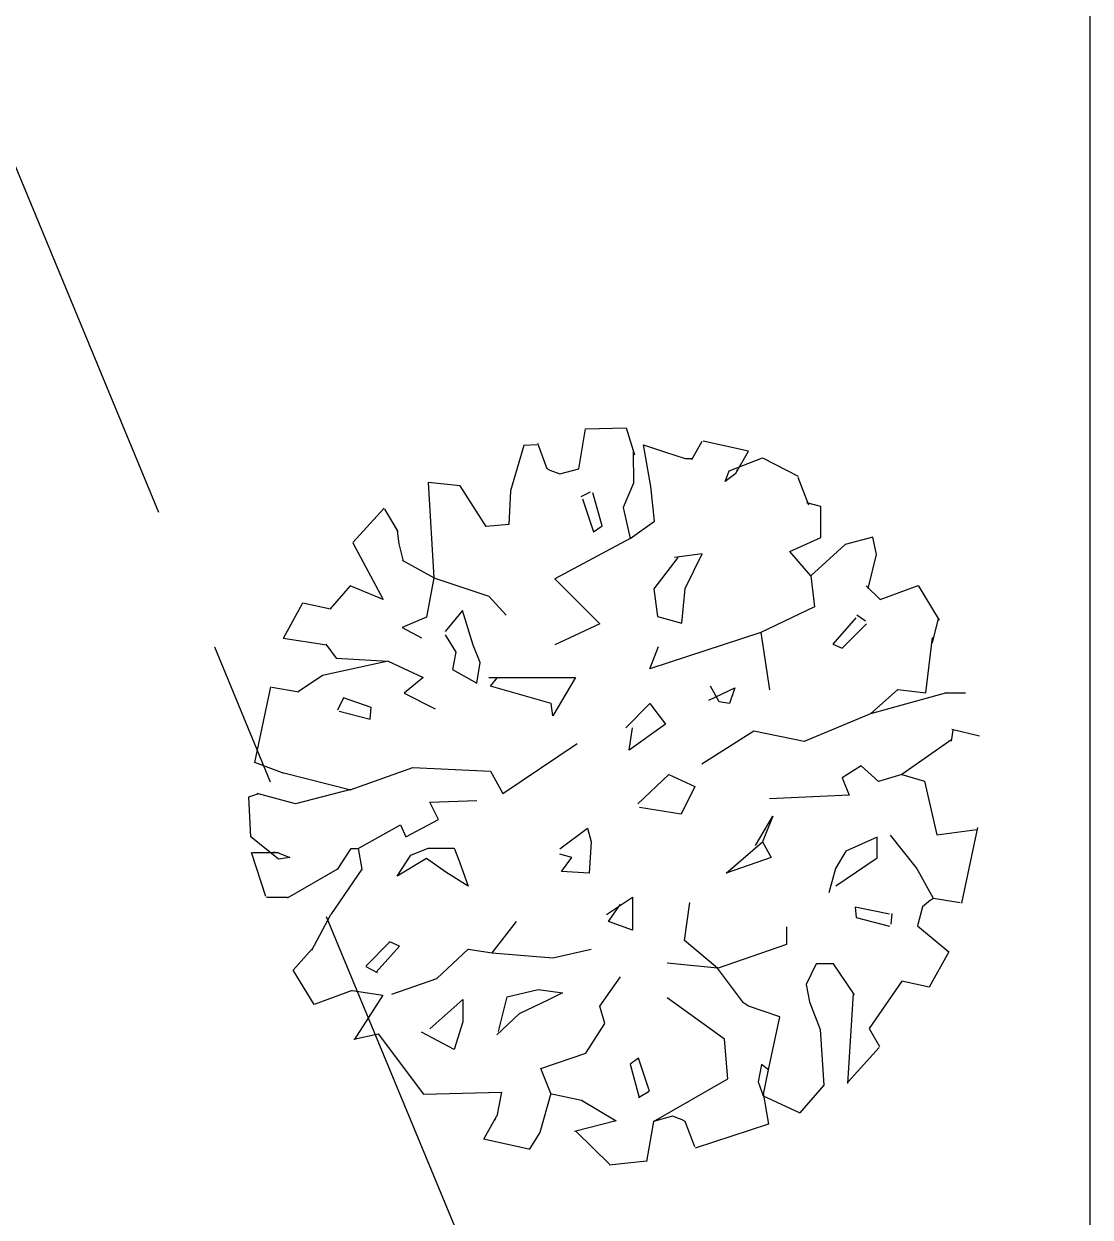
# Model space of a CAD drawing. Header units: millimetres. Extents: x 15495 to 166182, y -39946 to 18307.
# Drawn here: x 43327 to 44241, y 8578 to 9601 of the extents above; entities that cross this region are included whole.
import ezdxf

# ---------------------------------------------------------------- set-up
doc = ezdxf.new("R2010")
doc.units = ezdxf.units.MM
doc.header["$LTSCALE"] = 1000
doc.linetypes.add('CENTER', pattern=[2, 1.25, -0.25, 0.25, -0.25])
doc.layers.get('0').update_dxf_attribs({"linetype": 'CONTINUOUS'})
for name, color, linetype in [('SF-A_ELSE-100', 6, 'CONTINUOUS'), ('SF-A_ELSE-50', 6, 'CONTINUOUS'), ('SF-F_HIDE-100', 12, 'CONTINUOUS'), ('SF-F_HIDE-50', 12, 'CONTINUOUS'), ('SF_A_GARD', 3, 'CONTINUOUS')]:
    doc.layers.add(name, color=color, linetype=linetype)

# ---------------------------------------------------------------- blocks, each defined once
blk = doc.blocks.new('SF-BLOCK_100')
at = {"layer": 'SF-A_ELSE-100'}
blk.add_line((14200, 7800), (14200, 11050), dxfattribs=at)
at = {"layer": 'SF-F_HIDE-100', "linetype": 'CENTER', "ltscale": 0.5}
blk.add_line((12014.11, 12600), (14200, 7325), dxfattribs=at)
at = {"layer": 'SF_A_GARD'}
for p, q in [((13761.84, 9288.42), (13767.7, 9322.68)), ((13767.7, 9322.68), (13802.32, 9323.46)), ((13802.32, 9323.46), (13809.71, 9300.44)), ((13714.9, 9308.2), (13703.23, 9269.52)), ((13726.03, 9309), (13714.9, 9308.2)), ((13726.45, 9310.29), (13734.58, 9288.57)), ((13817.39, 9308.78), (13835.24, 9302.94)), ((13823.53, 9273.18), (13817.39, 9308.78)), ((13858.71, 9296.44), (13867.54, 9311.92)), ((13868.55, 9312.19), (13907.34, 9303.76)), ((13808.51, 9302.79), (13808.66, 9276.06)), ((13835.24, 9302.94), (13853.09, 9297.1)), ((13853.09, 9297.1), (13859.03, 9297.13)), ((13890.78, 9286.7), (13919.31, 9297.79)), ((13906.96, 9303.12), (13895.93, 9283.77)), ((13919.31, 9297.79), (13949.72, 9282.16)), ((13734.58, 9288.57), (13737.16, 9287.1)), ((13737.16, 9287.1), (13745.63, 9283.98)), ((13745.63, 9283.98), (13761.84, 9288.42)), ((13887.29, 9277.58), (13890.78, 9286.7)), ((13897.4, 9286.35), (13898.14, 9287.64)), ((13632.66, 9276.55), (13637.56, 9194.91)), ((13660.15, 9273.74), (13632.66, 9276.55)), ((13896.3, 9284.41), (13887.29, 9277.58)), ((13949.62, 9281.24), (13958.66, 9257.52)), ((13682.61, 9238.96), (13660.15, 9273.74)), ((13703.23, 9269.52), (13701.91, 9240.56)), ((13771.72, 9268.25), (13763.53, 9264.37)), ((13781.79, 9239.43), (13774.02, 9267.79)), ((13808.66, 9276.06), (13799.86, 9255.22)), ((13826.66, 9243.49), (13823.53, 9273.18)), ((13765.1, 9262.63), (13774.52, 9234.18)), ((13969.15, 9256.16), (13957.25, 9259.06)), ((13969.3, 9229.43), (13969.15, 9256.16)), ((13568.36, 9225.16), (13595.05, 9254.53)), ((13595.42, 9253.88), (13606.66, 9234.66)), ((13799.86, 9255.22), (13805.95, 9228.53)), ((13605.16, 9237.22), (13604.41, 9238.5)), ((13701.91, 9240.56), (13682.61, 9238.96)), ((13774.52, 9234.18), (13781.79, 9239.43)), ((13805.95, 9228.53), (13826.66, 9243.49)), ((13606.29, 9235.3), (13607.7, 9224.08)), ((13805.95, 9228.53), (13741.19, 9193.9)), ((13942.63, 9217.4), (13969.3, 9229.43)), ((14013.85, 9229.67), (13990.12, 9223.6)), ((14016.9, 9214.84), (14013.85, 9229.67)), ((13568.26, 9224.92), (13594.14, 9176.42)), ((13607.61, 9224.02), (13611.41, 9209.19)), ((13867.58, 9215.46), (13843.84, 9212.36)), ((13852.89, 9185.68), (13867.58, 9215.46)), ((13960.57, 9196.71), (13942.63, 9217.4)), ((13990.12, 9223.6), (13960.57, 9196.71)), ((13637.56, 9194.91), (13610.75, 9209.61)), ((13846.81, 9212.37), (13826.17, 9185.53)), ((14016.81, 9214.78), (14009.54, 9185.78)), ((13637.56, 9194.91), (13631.39, 9161.28)), ((13637.56, 9194.91), (13684.81, 9179.07)), ((13960.57, 9196.71), (13963.77, 9170.17)), ((13565.86, 9188.15), (13548.89, 9168.38)), ((13594.14, 9176.42), (13565.86, 9188.15)), ((13741.19, 9193.9), (13779.77, 9155.35)), ((13826.17, 9185.53), (13829.27, 9161.79)), ((13850.09, 9155.96), (13852.89, 9185.68)), ((14008.13, 9188.07), (14020.08, 9176.26)), ((14020.08, 9176.26), (14052.68, 9188.32)), ((14052.68, 9188.32), (14070.66, 9158.72)), ((13684.81, 9179.07), (13699.65, 9162.76)), ((13508.85, 9143.06), (13525.49, 9173.43)), ((13525.49, 9173.43), (13549.11, 9168.32)), ((13662.17, 9166.8), (13647.41, 9148.9)), ((13671.24, 9137.15), (13662.17, 9166.8)), ((13963.77, 9170.17), (13917.77, 9147.93)), ((13631.39, 9161.28), (13610.61, 9152.38)), ((13779.77, 9155.35), (13741.19, 9137.55)), ((13829.27, 9161.79), (13850.09, 9155.96)), ((13999.37, 9160.54), (13979.44, 9138.16)), ((13987.63, 9134.49), (14008.31, 9155.4)), ((14007.55, 9157.62), (14000.1, 9162.77)), ((14069.83, 9160.13), (14064.75, 9139.31)), ((13610.61, 9152.38), (13626.94, 9143.48)), ((13647.43, 9145.93), (13656.42, 9131.13)), ((13917.77, 9147.93), (13822.8, 9116.79)), ((13917.77, 9147.93), (13925.19, 9099)), ((14059.13, 9096.27), (14064.81, 9143.82)), ((13508.56, 9143.28), (13546.09, 9137.55)), ((13545.09, 9137.98), (13554.06, 9126.16)), ((13677.26, 9122.33), (13671.24, 9137.15)), ((13822.8, 9116.79), (13830.22, 9136.07)), ((13979.44, 9138.16), (13987.63, 9134.49)), ((13598.63, 9123.43), (13542.27, 9111.24)), ((13554.06, 9126.16), (13598.63, 9123.43)), ((13598.63, 9123.43), (13628.42, 9109.38)), ((13656.42, 9131.13), (13653.54, 9116.26)), ((13653.54, 9116.26), (13674.39, 9104.49)), ((13674.39, 9104.49), (13677.26, 9122.33)), ((13542.15, 9111.17), (13521.43, 9097.31)), ((13628.42, 9109.38), (13612.1, 9096.03)), ((13684.81, 9109.38), (13759, 9109.38)), ((13686.29, 9101.96), (13692.23, 9109.38)), ((13759, 9109.38), (13739.71, 9076.75)), ((13484.23, 9036.62), (13497.94, 9101.41)), ((13498.95, 9101.15), (13521.83, 9097.32)), ((13612.1, 9096.03), (13638.81, 9082.68)), ((13738.22, 9087.13), (13686.29, 9101.96)), ((13873.25, 9090.1), (13895.51, 9100.48)), ((13882.16, 9088.62), (13874.74, 9101.96)), ((13895.51, 9100.48), (13891.06, 9087.13)), ((14011.71, 9078.19), (14035.36, 9099.11)), ((14076.95, 9096.37), (14011.71, 9078.19)), ((14035.36, 9099.11), (14059.13, 9096.27)), ((14075.46, 9096.37), (14093.28, 9096.47)), ((13560.12, 9092.18), (13555.16, 9081.54)), ((13583.96, 9083.76), (13560.12, 9092.18)), ((13582.96, 9073.71), (13583.96, 9083.76)), ((13739.71, 9076.75), (13738.22, 9087.13)), ((13802.03, 9066.37), (13822.8, 9087.13)), ((13822.8, 9087.13), (13836.16, 9069.34)), ((13891.06, 9087.13), (13882.16, 9088.62)), ((13556.54, 9080.63), (13582.96, 9073.71)), ((14011.71, 9078.19), (13954.87, 9054.51)), ((13836.16, 9069.34), (13805, 9047.1)), ((13805, 9047.1), (13807.97, 9066.37)), ((13911.83, 9063.41), (13867.32, 9035.23)), ((13954.87, 9054.51), (13911.83, 9063.41)), ((14082.26, 9064.43), (14080.83, 9054.77)), ((14081.56, 9065.2), (14105.35, 9059.39)), ((13696.68, 9010.03), (13760.48, 9053.03)), ((14081.61, 9056.29), (14038.7, 9026.35)), ((13509.46, 9027.29), (13484.23, 9036.62)), ((13566.09, 9013.24), (13619.52, 9032.27)), ((13619.52, 9032.27), (13686.29, 9029.3)), ((14003.83, 9033.75), (13987.51, 9023.37)), ((14018.67, 9020.41), (14003.83, 9033.75)), ((13509.01, 9027.63), (13566.64, 9013.1)), ((13686.29, 9029.3), (13696.68, 9010.03)), ((13812.42, 9001.13), (13839.13, 9026.34)), ((13839.13, 9026.34), (13861.38, 9015.96)), ((13987.51, 9023.37), (13993.44, 9008.54)), ((14038.7, 9026.35), (14018.67, 9020.41)), ((14038.7, 9026.35), (14058.04, 9020.52)), ((13566.57, 9013.36), (13519.11, 9001.22)), ((13861.38, 9015.96), (13849.51, 8992.23)), ((14058.04, 9020.52), (14068.69, 8974.54)), ((13479.05, 9007.05), (13486.84, 9009.69)), ((13480.73, 8972.83), (13479.06, 9006.97)), ((13519.11, 9001.22), (13486.4, 9009.95)), ((13634.36, 9002.61), (13674.42, 9004.09)), ((13641.78, 8987.78), (13634.36, 9002.61)), ((13993.44, 9008.54), (13925.19, 9005.58)), ((13849.51, 8992.23), (13813.9, 8998.16)), ((13913.32, 8965.54), (13928.16, 8990.75)), ((13928.16, 8990.75), (13919.25, 8968.51)), ((13572.79, 8962.91), (13609.13, 8983.33)), ((13609.13, 8983.33), (13613.58, 8972.95)), ((13613.58, 8972.95), (13641.78, 8987.78)), ((13745.64, 8962.57), (13769.39, 8980.37)), ((13769.39, 8980.37), (13772.35, 8968.51)), ((14103.42, 8980.77), (14089.7, 8915.98)), ((13504.6, 8953.66), (13480.73, 8972.83)), ((14017.42, 8972.74), (13990.76, 8960.71)), ((14017.52, 8954.92), (14017.42, 8972.74)), ((14051.31, 8946.26), (14029.06, 8974.44)), ((14068.69, 8974.54), (14102.82, 8979.18)), ((13493.63, 8921.67), (13481.55, 8959.47)), ((13482.29, 8959.47), (13504.55, 8959.59)), ((13501.59, 8959.57), (13500.1, 8959.56)), ((13503.82, 8959.59), (13514.24, 8955.2)), ((13555.06, 8944.99), (13566.85, 8962.87)), ((13566.85, 8962.87), (13572.79, 8962.91)), ((13572.79, 8962.91), (13575.85, 8945.1)), ((13618.04, 8957.17), (13632.85, 8963.19)), ((13632.85, 8963.19), (13655.13, 8963.32)), ((13655.13, 8963.32), (13659.65, 8951.46)), ((13772.35, 8968.51), (13770.87, 8941.81)), ((13888.09, 8941.81), (13919.25, 8968.51)), ((13919.25, 8968.51), (13926.67, 8955.16)), ((13990.76, 8960.71), (13981.93, 8945.82)), ((13514.24, 8955.2), (13504.6, 8953.66)), ((13606.26, 8939.29), (13618.04, 8957.17)), ((13631.42, 8954.27), (13606.26, 8939.29)), ((13647.82, 8942.49), (13631.42, 8954.27)), ((13659.65, 8951.46), (13667.19, 8930.71)), ((13756.03, 8955.16), (13745.64, 8958.13)), ((13747.13, 8943.3), (13756.03, 8955.16)), ((13926.67, 8955.16), (13888.09, 8941.81)), ((13982.01, 8930.97), (14017.52, 8954.92)), ((13512.19, 8920.73), (13554.76, 8945.1)), ((13575.85, 8945.1), (13549.34, 8906.35)), ((13667.19, 8930.71), (13647.82, 8942.49)), ((13770.87, 8941.81), (13747.13, 8943.3)), ((13981.93, 8945.82), (13976.1, 8925)), ((14065.82, 8920.07), (14051.31, 8946.26)), ((13512.2, 8921.02), (13494.38, 8920.92)), ((13785.71, 8906.23), (13807.97, 8921.05)), ((13807.97, 8921.05), (13807.97, 8892.88)), ((14063.26, 8918.58), (14056.31, 8912.8)), ((14065.82, 8920.07), (14063.26, 8918.58)), ((14088.7, 8916.25), (14065.82, 8920.07)), ((13787.19, 8900.29), (13797.58, 8915.12)), ((13852.48, 8883.98), (13856.93, 8916.61)), ((14028.09, 8906.62), (13998.74, 8912.68)), ((13998.74, 8912.68), (13999.66, 8903.75)), ((14056.31, 8912.8), (14052.06, 8896.55)), ((13549.03, 8906.08), (13532.86, 8875.55)), ((13687.77, 8873.6), (13708.55, 8900.29)), ((13807.97, 8892.88), (13787.19, 8900.29)), ((13999.66, 8903.75), (14028.1, 8896.3)), ((14029.65, 8898.07), (14030.39, 8907.11)), ((13940.03, 8881.02), (13940.03, 8895.84)), ((14052.06, 8896.55), (14078.8, 8874.34)), ((13600.02, 8882.91), (13579.35, 8862)), ((13588.29, 8856.85), (13608.21, 8879.24)), ((13608.21, 8879.24), (13600.02, 8882.91)), ((13880.67, 8860.26), (13852.48, 8883.98)), ((13880.67, 8860.26), (13940.03, 8881.02)), ((13517, 8858.68), (13533.23, 8876.59)), ((13640.29, 8851.36), (13667, 8876.57)), ((13667, 8876.57), (13687.77, 8873.6)), ((13687.77, 8873.6), (13739.71, 8869.15)), ((13739.71, 8869.15), (13772.35, 8876.57)), ((14078.8, 8874.34), (14062.16, 8843.97)), ((13534.98, 8829.08), (13517, 8858.68)), ((13579.34, 8861.7), (13589.02, 8856.55)), ((13880.67, 8860.26), (13837.64, 8864.71)), ((13902.93, 8830.6), (13880.67, 8860.26)), ((13965.37, 8864.09), (13956.56, 8846.22)), ((13980.22, 8864.18), (13965.37, 8864.09)), ((13998.19, 8837.54), (13980.22, 8864.18)), ((13601.71, 8838.01), (13640.29, 8851.36)), ((13779.77, 8827.63), (13797.58, 8852.84)), ((14038.53, 8849.08), (14010.57, 8808.64)), ((14062.16, 8843.97), (14038.53, 8849.08)), ((13567.58, 8841.14), (13534.98, 8829.08)), ((13567.58, 8841.21), (13593.96, 8837.28)), ((13593.96, 8837.28), (13569.29, 8798.9)), ((13700.38, 8835.85), (13727.08, 8841.94)), ((13727.08, 8841.94), (13737.48, 8840.51)), ((13747.88, 8839.09), (13736.04, 8833.08)), ((13737.48, 8840.51), (13747.88, 8839.09)), ((13956.56, 8846.22), (13959.61, 8831.39)), ((13996.92, 8838.74), (13992.15, 8761.49)), ((13634.36, 8808.36), (13662.55, 8833.56)), ((13662.55, 8833.56), (13662.55, 8814.29)), ((13693.12, 8806.11), (13700.38, 8835.85)), ((13736.04, 8833.08), (13710.86, 8821.06)), ((13784.22, 8812.81), (13779.77, 8827.63)), ((13886.61, 8799.46), (13837.64, 8835.05)), ((13907.38, 8827.63), (13902.93, 8830.6)), ((13934.09, 8818.74), (13907.38, 8827.63)), ((13959.61, 8831.39), (13968.65, 8807.68)), ((13710.86, 8821.06), (13691.65, 8803.13)), ((13924.3, 8773.28), (13934.09, 8818.74)), ((13662.55, 8814.29), (13655.13, 8790.56)), ((13767.9, 8787.6), (13784.22, 8812.81)), ((13968.65, 8807.68), (13971.89, 8760.17)), ((14010.57, 8808.64), (14019.57, 8793.26)), ((13569.22, 8799.53), (13589.98, 8804.1)), ((13589.98, 8804.1), (13628.88, 8752.34)), ((13655.13, 8790.56), (13626.94, 8805.39)), ((13889.58, 8765.35), (13886.61, 8799.46)), ((13729.32, 8774.25), (13767.9, 8787.6)), ((14019.29, 8792.24), (13992.59, 8762.87)), ((13813.13, 8783.22), (13805.86, 8777.96)), ((13805.86, 8777.96), (13813.63, 8749.61)), ((13822.56, 8754.78), (13813.13, 8783.22)), ((13918.34, 8777.71), (13915.45, 8762.84)), ((13924.3, 8773.28), (13918.34, 8777.71)), ((13737.92, 8752.8), (13729.32, 8774.25)), ((13825.82, 8728.98), (13889.58, 8765.35)), ((13919.97, 8750.99), (13924.3, 8773.28)), ((13812.91, 8749.37), (13822.16, 8754.99)), ((13915.45, 8762.84), (13919.97, 8750.99)), ((13971.89, 8760.17), (13951.23, 8736.3)), ((13628.88, 8752.34), (13695.69, 8754.19)), ((13695.57, 8754.11), (13691.6, 8733.49)), ((13737.94, 8752.88), (13728.47, 8719.41)), ((13737.29, 8752.94), (13764.06, 8747.15)), ((13764.06, 8747.15), (13793.85, 8729.49)), ((13919.9, 8753.14), (13924.44, 8726.62)), ((13919.97, 8750.99), (13951.23, 8736.31)), ((13680.69, 8714.28), (13691.72, 8733.63)), ((13690.25, 8731.05), (13689.51, 8729.76)), ((13793.85, 8729.49), (13758.26, 8720.39)), ((13825.82, 8728.98), (13819.95, 8694.72)), ((13842.02, 8733.42), (13825.82, 8728.98)), ((13850.49, 8730.3), (13842.02, 8733.42)), ((13853.07, 8728.83), (13850.49, 8730.3)), ((13861.2, 8707.11), (13853.07, 8728.83)), ((13924.44, 8726.62), (13861.47, 8706.1)), ((13728.44, 8719.4), (13719.23, 8704.87)), ((13759.74, 8720.39), (13788.11, 8692.33)), ((13719.1, 8705.21), (13680.32, 8713.64)), ((13787.99, 8691.69), (13819.89, 8695.21))]:
    blk.add_line(p, q, dxfattribs=at)
blk = doc.blocks.new('SF-BLOCK_50')
at = {"layer": 'SF-A_ELSE-50'}
blk.add_line((14200, 7800), (14200, 11050), dxfattribs=at)
at = {"layer": 'SF-F_HIDE-50', "linetype": 'CENTER', "ltscale": 0.5}
blk.add_line((12014.11, 12600), (14200, 7325), dxfattribs=at)
at = {"layer": 'SF_A_GARD'}
for p, q in [((13761.84, 9288.42), (13767.7, 9322.68)), ((13767.7, 9322.68), (13802.32, 9323.46)), ((13802.32, 9323.46), (13809.71, 9300.44)), ((13714.9, 9308.2), (13703.23, 9269.52)), ((13726.03, 9309), (13714.9, 9308.2)), ((13726.45, 9310.29), (13734.58, 9288.57)), ((13817.39, 9308.78), (13835.24, 9302.94)), ((13823.53, 9273.18), (13817.39, 9308.78)), ((13858.71, 9296.44), (13867.54, 9311.92)), ((13868.55, 9312.19), (13907.34, 9303.76)), ((13808.51, 9302.79), (13808.66, 9276.06)), ((13835.24, 9302.94), (13853.09, 9297.1)), ((13853.09, 9297.1), (13859.03, 9297.13)), ((13890.78, 9286.7), (13919.31, 9297.79)), ((13906.96, 9303.12), (13895.93, 9283.77)), ((13919.31, 9297.79), (13949.72, 9282.16)), ((13734.58, 9288.57), (13737.16, 9287.1)), ((13737.16, 9287.1), (13745.63, 9283.98)), ((13745.63, 9283.98), (13761.84, 9288.42)), ((13887.29, 9277.58), (13890.78, 9286.7)), ((13897.4, 9286.35), (13898.14, 9287.64)), ((13632.66, 9276.55), (13637.56, 9194.91)), ((13660.15, 9273.74), (13632.66, 9276.55)), ((13896.3, 9284.41), (13887.29, 9277.58)), ((13949.62, 9281.24), (13958.66, 9257.52)), ((13682.61, 9238.96), (13660.15, 9273.74)), ((13703.23, 9269.52), (13701.91, 9240.56)), ((13771.72, 9268.25), (13763.53, 9264.37)), ((13781.79, 9239.43), (13774.02, 9267.79)), ((13808.66, 9276.06), (13799.86, 9255.22)), ((13826.66, 9243.49), (13823.53, 9273.18)), ((13765.1, 9262.63), (13774.52, 9234.18)), ((13969.15, 9256.16), (13957.25, 9259.06)), ((13969.3, 9229.43), (13969.15, 9256.16)), ((13568.36, 9225.16), (13595.05, 9254.53)), ((13595.42, 9253.88), (13606.66, 9234.66)), ((13799.86, 9255.22), (13805.95, 9228.53)), ((13605.16, 9237.22), (13604.41, 9238.5)), ((13701.91, 9240.56), (13682.61, 9238.96)), ((13774.52, 9234.18), (13781.79, 9239.43)), ((13805.95, 9228.53), (13826.66, 9243.49)), ((13606.29, 9235.3), (13607.7, 9224.08)), ((13805.95, 9228.53), (13741.19, 9193.9)), ((13942.63, 9217.4), (13969.3, 9229.43)), ((14013.85, 9229.67), (13990.12, 9223.6)), ((14016.9, 9214.84), (14013.85, 9229.67)), ((13568.26, 9224.92), (13594.14, 9176.42)), ((13607.61, 9224.02), (13611.41, 9209.19)), ((13867.58, 9215.46), (13843.84, 9212.36)), ((13852.89, 9185.68), (13867.58, 9215.46)), ((13960.57, 9196.71), (13942.63, 9217.4)), ((13990.12, 9223.6), (13960.57, 9196.71)), ((13637.56, 9194.91), (13610.75, 9209.61)), ((13846.81, 9212.37), (13826.17, 9185.53)), ((14016.81, 9214.78), (14009.54, 9185.78)), ((13637.56, 9194.91), (13631.39, 9161.28)), ((13637.56, 9194.91), (13684.81, 9179.07)), ((13960.57, 9196.71), (13963.77, 9170.17)), ((13565.86, 9188.15), (13548.89, 9168.38)), ((13594.14, 9176.42), (13565.86, 9188.15)), ((13741.19, 9193.9), (13779.77, 9155.35)), ((13826.17, 9185.53), (13829.27, 9161.79)), ((13850.09, 9155.96), (13852.89, 9185.68)), ((14008.13, 9188.07), (14020.08, 9176.26)), ((14020.08, 9176.26), (14052.68, 9188.32)), ((14052.68, 9188.32), (14070.66, 9158.72)), ((13684.81, 9179.07), (13699.65, 9162.76)), ((13508.85, 9143.06), (13525.49, 9173.43)), ((13525.49, 9173.43), (13549.11, 9168.32)), ((13662.17, 9166.8), (13647.41, 9148.9)), ((13671.24, 9137.15), (13662.17, 9166.8)), ((13963.77, 9170.17), (13917.77, 9147.93)), ((13631.39, 9161.28), (13610.61, 9152.38)), ((13779.77, 9155.35), (13741.19, 9137.55)), ((13829.27, 9161.79), (13850.09, 9155.96)), ((13999.37, 9160.54), (13979.44, 9138.16)), ((13987.63, 9134.49), (14008.31, 9155.4)), ((14007.55, 9157.62), (14000.1, 9162.77)), ((14069.83, 9160.13), (14064.75, 9139.31)), ((13610.61, 9152.38), (13626.94, 9143.48)), ((13647.43, 9145.93), (13656.42, 9131.13)), ((13917.77, 9147.93), (13822.8, 9116.79)), ((13917.77, 9147.93), (13925.19, 9099)), ((14059.13, 9096.27), (14064.81, 9143.82)), ((13508.56, 9143.28), (13546.09, 9137.55)), ((13545.09, 9137.98), (13554.06, 9126.16)), ((13677.26, 9122.33), (13671.24, 9137.15)), ((13822.8, 9116.79), (13830.22, 9136.07)), ((13979.44, 9138.16), (13987.63, 9134.49)), ((13598.63, 9123.43), (13542.27, 9111.24)), ((13554.06, 9126.16), (13598.63, 9123.43)), ((13598.63, 9123.43), (13628.42, 9109.38)), ((13656.42, 9131.13), (13653.54, 9116.26)), ((13653.54, 9116.26), (13674.39, 9104.49)), ((13674.39, 9104.49), (13677.26, 9122.33)), ((13542.15, 9111.17), (13521.43, 9097.31)), ((13628.42, 9109.38), (13612.1, 9096.03)), ((13684.81, 9109.38), (13759, 9109.38)), ((13686.29, 9101.96), (13692.23, 9109.38)), ((13759, 9109.38), (13739.71, 9076.75)), ((13484.23, 9036.62), (13497.94, 9101.41)), ((13498.95, 9101.15), (13521.83, 9097.32)), ((13612.1, 9096.03), (13638.81, 9082.68)), ((13738.22, 9087.13), (13686.29, 9101.96)), ((13873.25, 9090.1), (13895.51, 9100.48)), ((13882.16, 9088.62), (13874.74, 9101.96)), ((13895.51, 9100.48), (13891.06, 9087.13)), ((14011.71, 9078.19), (14035.36, 9099.11)), ((14076.95, 9096.37), (14011.71, 9078.19)), ((14035.36, 9099.11), (14059.13, 9096.27)), ((14075.46, 9096.37), (14093.28, 9096.47)), ((13560.12, 9092.18), (13555.16, 9081.54)), ((13583.96, 9083.76), (13560.12, 9092.18)), ((13582.96, 9073.71), (13583.96, 9083.76)), ((13739.71, 9076.75), (13738.22, 9087.13)), ((13802.03, 9066.37), (13822.8, 9087.13)), ((13822.8, 9087.13), (13836.16, 9069.34)), ((13891.06, 9087.13), (13882.16, 9088.62)), ((13556.54, 9080.63), (13582.96, 9073.71)), ((14011.71, 9078.19), (13954.87, 9054.51)), ((13836.16, 9069.34), (13805, 9047.1)), ((13805, 9047.1), (13807.97, 9066.37)), ((13911.83, 9063.41), (13867.32, 9035.23)), ((13954.87, 9054.51), (13911.83, 9063.41)), ((14082.26, 9064.43), (14080.83, 9054.77)), ((14081.56, 9065.2), (14105.35, 9059.39)), ((13696.68, 9010.03), (13760.48, 9053.03)), ((14081.61, 9056.29), (14038.7, 9026.35)), ((13509.46, 9027.29), (13484.23, 9036.62)), ((13566.09, 9013.24), (13619.52, 9032.27)), ((13619.52, 9032.27), (13686.29, 9029.3)), ((14003.83, 9033.75), (13987.51, 9023.37)), ((14018.67, 9020.41), (14003.83, 9033.75)), ((13509.01, 9027.63), (13566.64, 9013.1)), ((13686.29, 9029.3), (13696.68, 9010.03)), ((13812.42, 9001.13), (13839.13, 9026.34)), ((13839.13, 9026.34), (13861.38, 9015.96)), ((13987.51, 9023.37), (13993.44, 9008.54)), ((14038.7, 9026.35), (14018.67, 9020.41)), ((14038.7, 9026.35), (14058.04, 9020.52)), ((13566.57, 9013.36), (13519.11, 9001.22)), ((13861.38, 9015.96), (13849.51, 8992.23)), ((14058.04, 9020.52), (14068.69, 8974.54)), ((13479.05, 9007.05), (13486.84, 9009.69)), ((13480.73, 8972.83), (13479.06, 9006.97)), ((13519.11, 9001.22), (13486.4, 9009.95)), ((13634.36, 9002.61), (13674.42, 9004.09)), ((13641.78, 8987.78), (13634.36, 9002.61)), ((13993.44, 9008.54), (13925.19, 9005.58)), ((13849.51, 8992.23), (13813.9, 8998.16)), ((13913.32, 8965.54), (13928.16, 8990.75)), ((13928.16, 8990.75), (13919.25, 8968.51)), ((13572.79, 8962.91), (13609.13, 8983.33)), ((13609.13, 8983.33), (13613.58, 8972.95)), ((13613.58, 8972.95), (13641.78, 8987.78)), ((13745.64, 8962.57), (13769.39, 8980.37)), ((13769.39, 8980.37), (13772.35, 8968.51)), ((14103.42, 8980.77), (14089.7, 8915.98)), ((13504.6, 8953.66), (13480.73, 8972.83)), ((14017.42, 8972.74), (13990.76, 8960.71)), ((14017.52, 8954.92), (14017.42, 8972.74)), ((14051.31, 8946.26), (14029.06, 8974.44)), ((14068.69, 8974.54), (14102.82, 8979.18)), ((13493.63, 8921.67), (13481.55, 8959.47)), ((13482.29, 8959.47), (13504.55, 8959.59)), ((13501.59, 8959.57), (13500.1, 8959.56)), ((13503.82, 8959.59), (13514.24, 8955.2)), ((13555.06, 8944.99), (13566.85, 8962.87)), ((13566.85, 8962.87), (13572.79, 8962.91)), ((13572.79, 8962.91), (13575.85, 8945.1)), ((13618.04, 8957.17), (13632.85, 8963.19)), ((13632.85, 8963.19), (13655.13, 8963.32)), ((13655.13, 8963.32), (13659.65, 8951.46)), ((13772.35, 8968.51), (13770.87, 8941.81)), ((13888.09, 8941.81), (13919.25, 8968.51)), ((13919.25, 8968.51), (13926.67, 8955.16)), ((13990.76, 8960.71), (13981.93, 8945.82)), ((13514.24, 8955.2), (13504.6, 8953.66)), ((13606.26, 8939.29), (13618.04, 8957.17)), ((13631.42, 8954.27), (13606.26, 8939.29)), ((13647.82, 8942.49), (13631.42, 8954.27)), ((13659.65, 8951.46), (13667.19, 8930.71)), ((13756.03, 8955.16), (13745.64, 8958.13)), ((13747.13, 8943.3), (13756.03, 8955.16)), ((13926.67, 8955.16), (13888.09, 8941.81)), ((13982.01, 8930.97), (14017.52, 8954.92)), ((13512.19, 8920.73), (13554.76, 8945.1)), ((13575.85, 8945.1), (13549.34, 8906.35)), ((13667.19, 8930.71), (13647.82, 8942.49)), ((13770.87, 8941.81), (13747.13, 8943.3)), ((13981.93, 8945.82), (13976.1, 8925)), ((14065.82, 8920.07), (14051.31, 8946.26)), ((13512.2, 8921.02), (13494.38, 8920.92)), ((13785.71, 8906.23), (13807.97, 8921.05)), ((13807.97, 8921.05), (13807.97, 8892.88)), ((14063.26, 8918.58), (14056.31, 8912.8)), ((14065.82, 8920.07), (14063.26, 8918.58)), ((14088.7, 8916.25), (14065.82, 8920.07)), ((13787.19, 8900.29), (13797.58, 8915.12)), ((13852.48, 8883.98), (13856.93, 8916.61)), ((14028.09, 8906.62), (13998.74, 8912.68)), ((13998.74, 8912.68), (13999.66, 8903.75)), ((14056.31, 8912.8), (14052.06, 8896.55)), ((13549.03, 8906.08), (13532.86, 8875.55)), ((13687.77, 8873.6), (13708.55, 8900.29)), ((13807.97, 8892.88), (13787.19, 8900.29)), ((13999.66, 8903.75), (14028.1, 8896.3)), ((14029.65, 8898.07), (14030.39, 8907.11)), ((13940.03, 8881.02), (13940.03, 8895.84)), ((14052.06, 8896.55), (14078.8, 8874.34)), ((13600.02, 8882.91), (13579.35, 8862)), ((13588.29, 8856.85), (13608.21, 8879.24)), ((13608.21, 8879.24), (13600.02, 8882.91)), ((13880.67, 8860.26), (13852.48, 8883.98)), ((13880.67, 8860.26), (13940.03, 8881.02)), ((13517, 8858.68), (13533.23, 8876.59)), ((13640.29, 8851.36), (13667, 8876.57)), ((13667, 8876.57), (13687.77, 8873.6)), ((13687.77, 8873.6), (13739.71, 8869.15)), ((13739.71, 8869.15), (13772.35, 8876.57)), ((14078.8, 8874.34), (14062.16, 8843.97)), ((13534.98, 8829.08), (13517, 8858.68)), ((13579.34, 8861.7), (13589.02, 8856.55)), ((13880.67, 8860.26), (13837.64, 8864.71)), ((13902.93, 8830.6), (13880.67, 8860.26)), ((13965.37, 8864.09), (13956.56, 8846.22)), ((13980.22, 8864.18), (13965.37, 8864.09)), ((13998.19, 8837.54), (13980.22, 8864.18)), ((13601.71, 8838.01), (13640.29, 8851.36)), ((13779.77, 8827.63), (13797.58, 8852.84)), ((14038.53, 8849.08), (14010.57, 8808.64)), ((14062.16, 8843.97), (14038.53, 8849.08)), ((13567.58, 8841.14), (13534.98, 8829.08)), ((13567.58, 8841.21), (13593.96, 8837.28)), ((13593.96, 8837.28), (13569.29, 8798.9)), ((13700.38, 8835.85), (13727.08, 8841.94)), ((13727.08, 8841.94), (13737.48, 8840.51)), ((13747.88, 8839.09), (13736.04, 8833.08)), ((13737.48, 8840.51), (13747.88, 8839.09)), ((13956.56, 8846.22), (13959.61, 8831.39)), ((13996.92, 8838.74), (13992.15, 8761.49)), ((13634.36, 8808.36), (13662.55, 8833.56)), ((13662.55, 8833.56), (13662.55, 8814.29)), ((13693.12, 8806.11), (13700.38, 8835.85)), ((13736.04, 8833.08), (13710.86, 8821.06)), ((13784.22, 8812.81), (13779.77, 8827.63)), ((13886.61, 8799.46), (13837.64, 8835.05)), ((13907.38, 8827.63), (13902.93, 8830.6)), ((13934.09, 8818.74), (13907.38, 8827.63)), ((13959.61, 8831.39), (13968.65, 8807.68)), ((13710.86, 8821.06), (13691.65, 8803.13)), ((13924.3, 8773.28), (13934.09, 8818.74)), ((13662.55, 8814.29), (13655.13, 8790.56)), ((13767.9, 8787.6), (13784.22, 8812.81)), ((13968.65, 8807.68), (13971.89, 8760.17)), ((14010.57, 8808.64), (14019.57, 8793.26)), ((13569.22, 8799.53), (13589.98, 8804.1)), ((13589.98, 8804.1), (13628.88, 8752.34)), ((13655.13, 8790.56), (13626.94, 8805.39)), ((13889.58, 8765.35), (13886.61, 8799.46)), ((13729.32, 8774.25), (13767.9, 8787.6)), ((14019.29, 8792.24), (13992.59, 8762.87)), ((13813.13, 8783.22), (13805.86, 8777.96)), ((13805.86, 8777.96), (13813.63, 8749.61)), ((13822.56, 8754.78), (13813.13, 8783.22)), ((13918.34, 8777.71), (13915.45, 8762.84)), ((13924.3, 8773.28), (13918.34, 8777.71)), ((13737.92, 8752.8), (13729.32, 8774.25)), ((13825.82, 8728.98), (13889.58, 8765.35)), ((13919.97, 8750.99), (13924.3, 8773.28)), ((13812.91, 8749.37), (13822.16, 8754.99)), ((13915.45, 8762.84), (13919.97, 8750.99)), ((13971.89, 8760.17), (13951.23, 8736.3)), ((13628.88, 8752.34), (13695.69, 8754.19)), ((13695.57, 8754.11), (13691.6, 8733.49)), ((13737.94, 8752.88), (13728.47, 8719.41)), ((13737.29, 8752.94), (13764.06, 8747.15)), ((13764.06, 8747.15), (13793.85, 8729.49)), ((13919.9, 8753.14), (13924.44, 8726.62)), ((13919.97, 8750.99), (13951.23, 8736.31)), ((13680.69, 8714.28), (13691.72, 8733.63)), ((13690.25, 8731.05), (13689.51, 8729.76)), ((13793.85, 8729.49), (13758.26, 8720.39)), ((13825.82, 8728.98), (13819.95, 8694.72)), ((13842.02, 8733.42), (13825.82, 8728.98)), ((13850.49, 8730.3), (13842.02, 8733.42)), ((13853.07, 8728.83), (13850.49, 8730.3)), ((13861.2, 8707.11), (13853.07, 8728.83)), ((13924.44, 8726.62), (13861.47, 8706.1)), ((13728.44, 8719.4), (13719.23, 8704.87)), ((13759.74, 8720.39), (13788.11, 8692.33)), ((13719.1, 8705.21), (13680.32, 8713.64)), ((13787.99, 8691.69), (13819.89, 8695.21))]:
    blk.add_line(p, q, dxfattribs=at)

msp = doc.modelspace()

# ---------------------------------------------------------------- block references
for name in ['SF-BLOCK_100', 'SF-BLOCK_50']:
    msp.add_blockref(name, (30040.7, -69))

doc.saveas('drawing.dxf')
